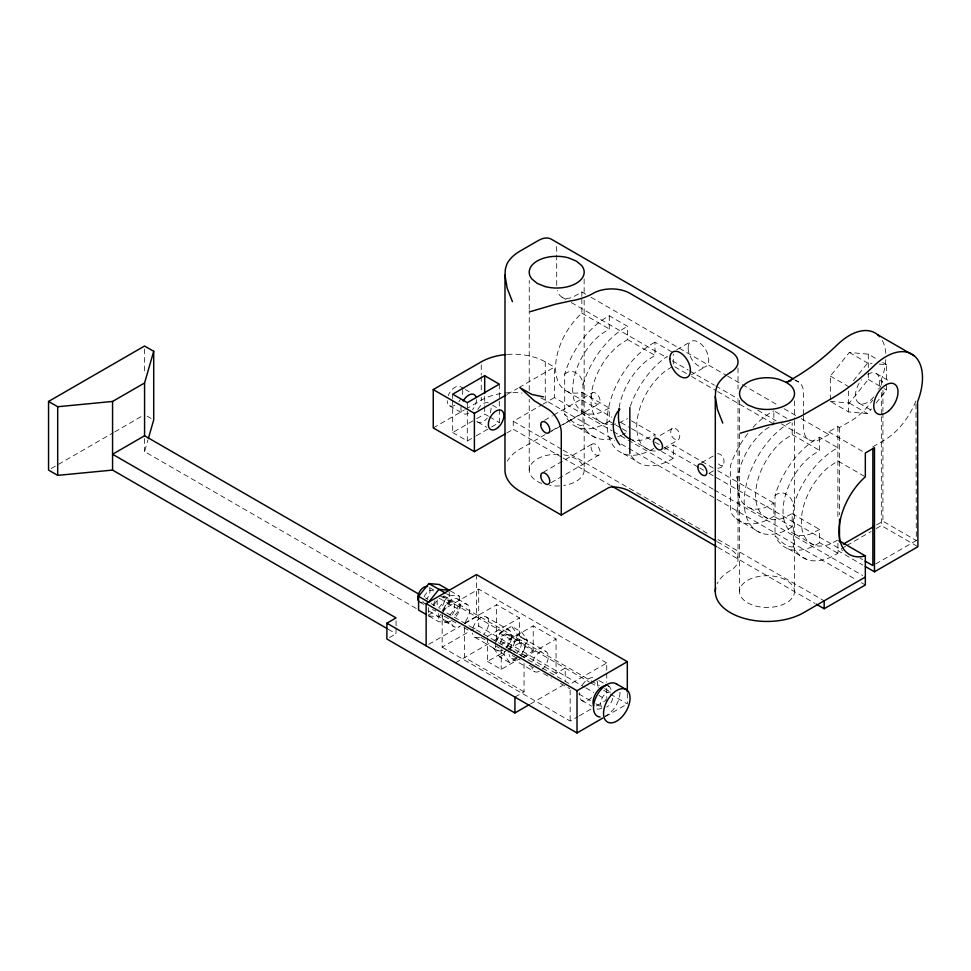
<?xml version="1.0" encoding="UTF-8"?>
<svg xmlns="http://www.w3.org/2000/svg" width="971" height="971" viewBox="0 0 971 971"><rect width="100%" height="100%" fill="white"/><g stroke="black" fill="none" stroke-linecap="round" stroke-linejoin="round"><path stroke-width="0.73" stroke-dasharray="4.86 3.64" d="M529.219 470.158L529.231 399.384M529.231 390.342L529.244 310.538M529.244 309.033L529.256 280.413M739.538 591.582L739.574 431.961M739.574 430.456L739.574 400.343M416.231 608.453L144.57 451.6L147.895 440.081M516.936 658.629L509.811 662.744L499.749 656.942L493.802 648.482L495.963 642.911M496.509 641.515L499.749 633.165L511.644 626.307L521.694 632.109L527.641 640.569L521.694 655.886M509.811 662.744L503.864 654.296L509.811 638.967L521.694 632.109M508.076 652.136L511.644 650.072L517.579 634.755L511.644 626.307M736.661 512.203C739.404 500.72 737.936 488.292 736.661 476.603M433.564 605.176L438.237 599.362M438.698 607.967L449.003 595.162L459.295 596.085L459.295 609.812L451.806 619.122M428.648 607.652L428.648 615.893L438.698 621.695L449.003 622.617L450.872 620.287M830.351 399.882L830.351 376.068L849.322 352.461L868.292 354.16L877.444 359.44M853.375 380.729L867.613 363.02L871.994 363.409M830.351 401.363L849.322 403.062L868.292 379.455L868.292 370.521M831.649 402.115L848.642 411.922L867.613 413.622L871.412 408.9M876.145 403.001L886.584 390.014L886.584 384.067M663.654 448.335L678.365 439.839C682.067 436.076 677.916 426.585 672.32 428.405L657.258 437.108M717.812 468.277C727.109 467.791 725.131 453.651 717.448 453.7M672.32 428.405C667.914 432.107 673.085 441.04 678.365 439.839M564.697 374.199C572.623 366.795 582.916 375.801 582.988 384.759L582.988 424.885L582.054 425.577C574.953 425.213 569.552 418.865 564.697 414.326L564.697 374.199A64.656 37.335 -60 0 1 609.278 315.793L627.569 326.353L627.569 339.547L618.915 345.166A48.501 28.001 -60 0 0 590.999 399.372A48.501 28.001 -60 0 0 617.52 423.453M793.307 546.309L792.385 547.001C785.272 546.637 779.871 540.289 775.028 535.749L775.028 495.635A64.656 37.335 -60 0 1 819.597 437.217L837.888 447.777A64.656 37.335 -60 0 0 793.307 506.194L793.307 546.309A64.656 37.335 -60 0 0 837.888 553.239L837.888 540.046L829.246 544.415A48.501 28.001 -60 0 1 801.318 521.633A48.501 28.001 -60 0 1 829.246 466.59L837.888 460.982L865.331 476.822M609.278 315.793L609.278 328.987L600.636 334.607A48.501 28.001 -60 0 0 572.696 389.638A48.501 28.001 -60 0 0 600.636 412.432L609.278 408.051L609.278 421.256L614.509 424.266M671.981 352L655 342.193L655 355.386L646.358 361.006A48.501 28.001 -60 0 0 619.255 406.922M672.053 366.747L664.637 371.565A48.501 28.001 -60 0 0 636.988 421.475A48.501 28.001 -60 0 0 656.457 451.054M786.947 418.367L773.875 410.83L773.875 424.024L765.233 429.643A48.501 28.001 -60 0 0 737.305 484.675A48.501 28.001 -60 0 0 765.233 507.457L773.875 503.087L773.875 516.281L792.166 526.84L792.166 513.647L783.524 518.016A48.501 28.001 -60 0 1 755.596 495.234A48.501 28.001 -60 0 1 783.524 440.203L792.166 434.583L792.166 422.846M819.597 437.217L819.597 450.423L810.955 456.042A48.501 28.001 -60 0 0 783.027 511.074A48.501 28.001 -60 0 0 810.955 533.856L819.597 529.486L819.597 542.68L837.888 553.239M775.028 495.635C782.954 488.219 793.234 497.237 793.307 506.194M51.147 468.58L113.425 432.629M114.724 431.877L143.271 415.394M585.78 294.249L581.847 291.968L574.99 295.924A25.865 14.929 -60 0 1 557.318 290.475M433.248 427.92L464.393 409.944M465.692 409.192L481.252 400.198A45.261 26.132 0 0 1 522.095 393.049M507.19 394.396L517.689 388.339M519 387.587L554.417 367.135L554.417 397.564L612.131 430.893M452.68 400.088L452.68 432.544L474.443 419.97M488.34 416.171L484.687 414.059L475.729 419.229A10.997 6.348 -60 0 0 487.199 418.1M452.68 432.544L467.306 440.992L474.989 436.549M476.276 435.809L490.355 427.677M491.629 426.937L499.312 422.506L499.312 409.24M561.796 457.268L513.258 429.243L513.258 421.317L541.551 404.992M542.838 404.239L554.417 397.564M506.789 432.981L513.258 429.243M544.61 420.297L552.353 415.831M553.64 415.09L592.334 392.757M676.799 349.706L691.17 341.404M545.071 434.632L520.116 449.039A51.73 29.87 0 0 0 507.36 461.176M551.637 430.845L558.204 427.046M559.514 426.293L581.847 413.403L581.847 392.211A50.116 28.936 -60 0 1 555.558 367.863A50.116 28.936 -60 0 1 581.847 313.16L581.847 298.024M548.506 432.993L598.791 403.948M691.34 374.903L705.711 366.601M543.323 472.258L592.334 443.965M551.079 482.708L598.791 455.168M389.505 637.522L396.047 633.747L396.047 627.994M428.041 615.274L435.882 610.747M606.741 662.999L478.715 589.094L442.145 610.213L570.159 684.118L606.741 662.999L606.741 671.871M701.608 462.706L714.158 455.46M709.231 473.229L716.586 468.993M882.603 381.518L881 380.596L882.603 381.518A51.73 29.87 -60 0 1 879.617 388.315M464.624 623.188L496.63 604.715L519.497 617.908L519.497 642.996L533.213 650.922L533.213 625.834L556.067 639.027L556.067 673.34L565.219 668.06L565.219 681.023M428.721 644.356L459.671 626.489M464.83 623.503L476.433 616.803L476.433 574.565M442.145 611.681L442.145 647.159L469.576 631.332M470.874 630.567L478.715 626.052L584.53 687.14M803.6 415.976L803.6 427.92A25.865 14.929 -60 0 0 821.891 438.479L828.749 434.523L828.749 431.877L837.888 426.597L839.49 427.519L850.924 420.916A51.73 29.87 -60 0 0 872.759 399.955M487.491 636.393L519.497 617.908M455.484 662.792L488.947 643.457M494.069 640.508L505.77 633.747M501.206 644.307L533.213 625.834M487.491 637.862L487.491 661.469L506.692 650.388M507.967 649.648L519.497 642.996M499.749 656.942L506.886 652.828M872.868 446.794L884.302 440.191A51.73 29.87 -60 0 0 915.981 400.78L916.308 540.507L874.143 564.843M487.491 661.469L501.206 669.395L521.682 657.573M522.968 656.833L533.213 650.922M524.061 657.501L556.067 639.027M514.921 697.105L524.061 691.825L524.061 661.979M530.397 704.011L562.634 685.392M876.546 524.923L882.93 521.233L916.308 540.507M845.559 546.248L837.888 550.666L862.709 565.001M846.833 545.508L871.108 531.489M876.218 528.54L881.328 525.59L917.911 546.709M442.145 647.159L570.159 721.077L578 716.549M579.311 715.797L591.06 709.012M596.291 705.99L606.741 699.957L598.901 695.43M605.394 716.574L626.028 704.667M618.915 422.98L627.569 418.61M655 437.387L655 434.45L646.358 438.819A48.501 28.001 -60 0 1 632.242 439.827M664.637 449.379L673.291 445.009L716.404 469.903M722.715 465.449L720.421 465.51L716.95 462.742M879.289 364.064L886.584 364.72L886.584 382.574M428.648 615.893L438.941 616.803L449.233 603.998L449.233 591.642M623.333 453.651L635.592 460.642M882.663 362.45L886.584 364.72M849.322 352.461L867.613 363.02M876.182 373.483L889.242 381.02M868.292 379.455L882.663 387.757M883.974 388.509L886.584 390.014M830.351 376.068L848.642 386.628L848.642 411.922M859.044 403.159L872.104 410.697M849.322 403.062L867.613 413.622M794.715 379.734L798.635 382.004M828.749 431.877L865.331 452.996M591.036 297.272L726.308 375.376M727.619 376.129L778.839 405.708M784.095 408.742L795.917 415.564M801.172 418.598L828.749 434.523M562.051 297.211L565.996 299.481M571.251 302.515L667.126 357.874M672.369 360.896L688.136 370M689.446 370.764L714.401 385.159M715.712 385.924L738.033 398.814M757.732 410.187L776.12 420.807M781.376 423.829L808.952 439.754M581.847 313.16L609.278 328.987M627.569 339.547L655 355.386M686.351 373.495L673.291 365.946L673.291 354.221M691.583 376.505L716.404 390.84M717.703 391.592L773.875 424.024M792.166 434.583L819.597 450.423M507.36 354.427A45.261 26.132 0 0 1 545.265 361.855L554.417 367.135M581.847 392.211L609.278 408.051M631.49 420.88L655 434.45M717.703 470.656L773.875 503.087M792.166 513.647L819.597 529.486M860.027 558.167L862.6 559.648M567.173 391.447L611.791 417.214M620.979 422.519L630.167 427.823M631.478 428.575L653.786 441.453M655.097 442.218L662.975 446.757M664.285 447.522L698.404 467.221M699.715 467.973L703.659 470.255M708.903 473.278L842.767 550.569M615.808 425.019L621.039 428.041M622.338 428.794L627.569 431.816A64.656 37.335 -60 0 1 622.569 434.668M661.53 451.418L673.291 458.215L673.291 445.009M585.161 412.991L603.452 423.55M630.883 439.378L649.174 449.937M749.77 508.015L768.061 518.575M795.492 534.414L813.783 544.974M613.344 431.585L713.151 489.202M714.401 489.93L862.697 575.548M540.811 397.952A45.261 26.132 0 0 1 545.265 400.198L614.789 440.336M621.343 444.123L715.785 498.657M717.108 499.41L856.143 579.687M861.386 582.709L865.331 584.991M577.939 427.386L596.23 437.945M788.258 548.809L806.549 559.369M464.199 388.849L460.46 386.689A10.997 6.348 -60 0 0 448.238 395.61M465.449 389.565L469.187 391.726M492.649 405.271L496.497 407.492M513.258 421.317L561.796 449.342M563.107 450.095L710.044 534.924M717.909 539.475L824.173 600.818M717.375 541.806L730.447 549.343A25.865 14.929 0 0 1 730.447 570.463A51.73 29.87 0 0 0 717.059 583.85M563.107 458.021L610.346 485.282M717.909 547.389L814.997 603.44M489.566 416.875L499.312 422.506M449.464 405.732L463.191 413.646M477.817 422.094L486.774 427.264M450.495 590.999L459.295 596.085M147.179 416.158L151.1 418.416M457.754 599.01L466.893 604.29M598.973 680.562L603.962 683.438M605.212 684.167L608.951 686.327M446.478 593.706L449.003 595.162M517.579 634.755L527.641 640.569M473.023 627.897A11.64 6.724 -60 0 1 486.447 617.071L509.314 630.264A11.64 6.724 -60 0 1 505.624 648.3M522.774 638.056L545.641 651.262M429.522 587.564L434.753 590.586M443.893 595.866L599.35 685.611M604.569 688.633L611.111 692.396M452.874 602.166L442.825 596.364A7.756 4.479 -60 0 1 444.135 602.117A7.756 4.479 -60 0 1 439.657 608.951M509.569 634.9L519.631 640.714M439.778 595.648L589.263 681.958M590.574 682.71L598.452 687.25M603.695 690.284L608.951 693.318M610.261 694.071L627.315 703.914L627.315 693.367M439.171 598.197L459.295 609.812M499.749 633.165L509.811 638.967M585.841 687.893L593.682 692.42M425.419 597.918L428.041 599.435M556.067 673.34L496.63 639.027L496.63 604.715M431.16 603.61L434.935 605.795M511.644 650.072L520.444 655.158M419.484 601.935L424.715 604.945M432.544 609.472L435.166 610.977M444.305 616.257L456.067 623.042M463.907 627.569L469.127 630.592M480.888 637.377L486.107 640.399M495.259 645.679L503.087 650.194M512.239 655.474L520.08 660.001M529.219 665.281L534.451 668.303M543.59 673.583L551.431 678.11M560.57 683.39L569.722 688.67M578.862 693.949L590.623 700.734M595.842 703.744L602.372 707.519M474.807 637.231L497.674 650.424M511.632 658.472L534.499 671.677M428.879 611.002L449.003 622.617M493.802 648.482L503.864 654.296M581.665 700.394L591.642 706.16M444.815 621.404L453.967 626.683M524.061 691.825L464.624 657.513L464.624 624.681M388.169 629.208L396.047 633.747M736.188 518.72L760.499 532.848M882.93 390.354L882.93 411.413M882.93 412.918L882.93 521.233M881.328 380.401L881.328 384.941M881.328 392.502L881.328 415.187M881.328 416.693L881.328 525.59M868.292 354.16L868.292 369.041M839.49 427.519L839.49 514.739M837.888 426.597L837.888 518.89M803.6 414.483L803.6 393.595A25.865 14.929 -60 0 0 795.103 380.668M794.496 400.817L794.496 418.974M794.496 420.492L794.509 591.582A27.479 15.864 0 0 1 753.278 605.321A27.479 15.864 0 0 1 753.278 577.842A27.479 15.864 0 0 1 794.509 591.582M738.021 367.973L738.021 389.128M738.021 399.7L738.021 559.903M606.741 673.352L606.741 682.225M606.741 688.136L606.741 698.477M584.141 279.029L584.154 294.201M584.154 300.257L584.178 470.158A27.479 15.864 0 0 1 563.811 485.476M581.847 291.968L581.847 296.507M570.159 690.029L570.159 721.077M556.699 285.365L556.699 251.052A25.865 14.929 -60 0 0 556.08 245.942M545.265 361.855L545.265 400.198M501.206 648.737L501.206 669.395M499.312 384.164L499.312 407.759M484.687 396.362L484.687 405.21M484.687 406.691L484.687 414.059M481.252 364.805L481.252 375.134M481.252 376.602L481.252 391.349M481.252 397.248L481.252 400.198M478.715 589.094L478.715 626.052M467.306 402.637L467.306 440.992M452.68 394.19L452.68 398.62M438.698 613.454L438.698 621.695M437.193 599.908L437.193 607.106M396.047 620.785L396.047 626.55M144.57 349.002L144.57 374.357M144.57 438.649L144.57 451.6M608.089 685.854A12.926 7.465 -60 0 1 611.281 691.206M601.704 708.138A12.926 7.465 -60 0 1 596.243 708.781M443.371 609.497A12.926 7.465 -60 0 1 458.154 599.277A12.926 7.465 -60 0 1 454.78 617.944M442.145 615.493A12.926 7.465 -60 0 0 451.284 620.772A12.926 7.465 -60 0 0 460.424 626.052M452.51 614.777A12.926 7.465 -60 0 1 467.306 604.557A12.926 7.465 -60 0 1 463.932 623.224M597.068 680.889A12.926 7.465 -60 0 1 597.444 686.109M591.521 697.579A12.926 7.465 -60 0 1 579.456 692.687M582.321 685.113A12.926 7.465 -60 0 1 594.373 677.94M433.503 605.394A7.756 4.479 -60 0 1 435.057 600.843M424.133 596.849A7.756 4.479 -60 0 1 433.236 590.902M425.007 603.998A7.756 4.479 -60 0 1 423.587 601.971M443.516 612.058A7.756 4.479 -60 0 1 449.003 602.554A7.756 4.479 -60 0 1 454.489 605.722A7.756 4.479 -60 0 1 449.003 615.226M532.776 661.263A11.64 6.724 -60 0 1 546.382 651.723A11.64 6.724 -60 0 1 542.522 669.116M539.33 671.362A11.64 6.724 -60 0 1 531.962 667.781M509.484 649.453A11.64 6.724 -60 0 1 523.163 638.275A11.64 6.724 -60 0 1 519.667 655.923M517.543 657.561A11.64 6.724 -60 0 1 509.095 654.575M486.447 617.071A11.64 6.724 -60 0 1 483.776 634.112M479.553 637.194A11.64 6.724 -60 0 1 472.464 633.104M495.538 642.474A11.64 6.724 -60 0 1 509.314 630.264M502.42 650.388A11.64 6.724 -60 0 1 495.331 646.298M510.309 649.745A7.756 4.479 -60 0 1 515.759 641.091A7.756 4.479 -60 0 1 521.196 643.457A7.756 4.479 -60 0 1 517.179 652.73M500.393 643.045A7.756 4.479 -60 0 1 506.413 634.925A7.756 4.479 -60 0 1 511.183 638.457A7.756 4.479 -60 0 1 506.413 647.487M612.701 698.367A8.727 5.037 -60 0 1 606.741 707.082M601.838 707.131A8.727 5.037 -60 0 1 602.372 697.445A8.727 5.037 -60 0 1 610.504 692.141M619.996 692.299A18.752 10.827 -60 0 1 605.006 716.137M429.558 588.353A8.727 5.037 -60 0 1 426.937 598.755M423.04 601.899A8.727 5.037 -60 0 1 420.091 602.19M462.475 389.553A10.997 6.348 -60 0 1 461.698 396.811M460.46 399.384A10.997 6.348 -60 0 1 458.858 401.739M454.962 405.186A10.997 6.348 -60 0 1 447.194 400.695M476.458 399.639A10.997 6.348 -60 0 1 472.574 409.653M468.677 413.1A10.997 6.348 -60 0 1 461.176 406.133M491.083 408.087A10.997 6.348 -60 0 1 488.814 415.746M477.817 409.398A10.997 6.348 -60 0 1 488.814 403.05M792.166 526.84A64.656 37.335 -60 0 1 744.162 501.837A64.656 37.335 -60 0 1 792.166 421.39M819.597 542.68A64.656 37.335 -60 0 1 775.028 535.749M673.291 458.215A64.656 37.335 -60 0 1 629.851 453.566M630.325 406.169A64.656 37.335 -60 0 1 667.356 356.284M773.875 516.281A64.656 37.335 -60 0 1 730.447 511.644L730.447 465.619A64.656 37.335 -60 0 1 748.289 432.908M753.035 427.337A64.656 37.335 -60 0 1 773.875 410.83M653.75 448.432A64.656 37.335 -60 0 1 606.996 421.912A64.656 37.335 -60 0 1 655 342.193M563.811 454.829A27.479 15.864 0 0 1 584.178 470.158M559.563 485.937A27.479 15.864 0 0 1 549.586 485.476M541.733 483.461A27.479 15.864 0 0 1 530.797 464.866A27.479 15.864 0 0 1 559.563 454.379M609.278 421.256A64.656 37.335 -60 0 1 564.697 414.326M621.319 435.287A64.656 37.335 -60 0 1 617.592 436.889M612.276 438.528A64.656 37.335 -60 0 1 582.988 424.885M582.988 384.759A64.656 37.335 -60 0 1 627.569 326.353M882.348 340.53A51.73 29.87 -60 0 1 885.831 353.978M885.807 359.634A51.73 29.87 -60 0 1 881 380.596M867.613 374.333A17.138 9.892 -60 0 1 878.1 389.262M873.669 396.945A17.138 9.892 -60 0 1 857.114 401.375A17.138 9.892 -60 0 1 861.556 379.697M688.148 348.067A14.553 8.399 60 0 0 703.587 367.256A14.553 8.399 60 0 0 703.587 346.683A14.553 8.399 60 0 0 688.148 348.067M590.987 446.927A6.469 3.738 60 0 0 597.845 455.46A6.469 3.738 60 0 0 597.845 446.308A6.469 3.738 60 0 0 590.987 446.927M590.987 395.707A6.469 3.738 60 0 0 597.845 404.239A6.469 3.738 60 0 0 597.845 395.1A6.469 3.738 60 0 0 590.987 395.707"/><path stroke-width="1.46" d="M793.404 378.981L551.346 239.206A25.865 14.929 -60 0 0 538.407 240.492L520.116 251.052A51.718 29.858 0 0 0 506.753 264.44L505.333 269.246L504.993 275.206L504.969 470.158A51.73 29.87 0 0 0 520.116 491.277L561.274 515.031L608.077 488.012A6.469 3.738 0 0 1 613.004 486.92A25.865 14.929 0 0 1 629.851 491.277L716.076 541.053M715.287 591.582L715.311 396.641L715.651 390.682L717.059 385.875A51.718 29.858 0 0 1 730.459 372.488M418.865 594.131L144.57 435.761L144.57 382.975L153.709 351.296L144.57 346.016L48.55 401.448L48.55 470.085L57.69 475.365L112.563 470.085L386.859 628.443M148.308 438.649L153.709 419.933L153.709 351.296M418.586 596.352L428.879 583.547L439.171 584.469L449.233 590.271L438.941 589.348L428.648 602.166L418.586 596.352L418.586 610.079L426.123 614.437M619.85 409.167C610.419 418.537 611.779 434.923 619.85 444.767M48.55 401.448L57.69 406.728L112.563 401.448L144.57 382.975M144.57 435.761L112.563 454.246L396.047 617.908L386.895 623.188L386.895 639.027L514.921 712.945L529.11 704.752M505.49 433.721L474.394 451.673L433.248 427.92L433.248 389.577L481.252 361.855A45.261 26.132 0 0 1 505.891 354.549M484.687 375.716L452.68 394.19L467.306 402.637L499.312 384.164L484.687 375.716L484.687 393.413M433.248 389.577L474.394 413.33L505.879 395.161M426.135 645.849L426.135 603.61L476.433 574.565L627.315 661.688L627.315 691.85M426.135 603.61L577.017 690.721L627.315 661.688M843.326 544.1L873.985 526.403M386.895 623.188L577.017 732.959L602.809 718.067M865.331 577.065L803.6 612.701A51.73 29.87 0 0 1 744.138 618.369A51.73 29.87 0 0 1 715.736 587.686M865.331 566.506L874.47 571.785L917.911 546.709L917.583 401.715A51.73 29.87 -60 0 0 914.197 355.774L877.614 334.655M816.308 604.205L824.173 608.744L865.331 584.991L865.331 555.885A50.116 28.936 -60 0 1 839.029 531.525A50.116 28.936 -60 0 1 865.331 476.822L865.331 452.996L874.47 447.716L874.47 571.785M529.972 311.74L555.436 304.263L570.086 301.022A51.718 29.858 0 0 0 593.281 293.291A25.865 14.929 0 0 1 629.851 293.291L730.447 351.368A25.865 14.929 0 0 1 730.447 372.476M740.254 433.187L765.682 425.723L780.405 422.446A51.718 29.858 0 0 0 803.6 414.714L830.278 399.312A193.982 111.993 -60 0 0 874.191 365.63A51.73 29.87 -60 0 1 914.197 355.774M543.493 396.896L531.829 394.432L520.116 387.793L534.256 400.732L547.559 408.912A19.396 11.203 60 0 1 561.274 432.665L561.274 515.031M839.199 540.798L865.331 555.885M865.173 561.141L872.868 565.583L872.868 448.299M611.657 486.046L716.598 546.637M616.112 683.718L626.174 689.531A18.752 10.827 -60 0 1 620.226 718.576A18.752 10.827 -60 0 1 603.986 709.194A18.752 10.827 -60 0 1 626.174 689.531M428.879 583.547L445.228 592.978M722.752 423.077L717.448 409.495L715.311 396.641M512.433 301.653L507.117 288.059L504.993 275.206M839.49 519.242L839.49 541.806M824.173 600.818L824.173 608.744M629.851 407.541L629.851 453.566M577.017 690.721L577.017 732.959M514.921 697.105L514.921 712.945M474.394 413.33L474.394 451.673M112.563 401.448L112.563 470.085M57.69 406.728L57.69 475.365M593.56 705.832A12.926 7.465 -60 0 1 596.036 693.027A12.926 7.465 -60 0 1 606.086 685.514M418.95 601.535A8.727 5.037 -60 0 1 419.484 591.849A8.727 5.037 -60 0 1 427.604 586.545M600.114 717.047A18.752 10.827 -60 0 1 596.777 695.624A18.752 10.827 -60 0 1 617.265 684.567M463.191 400.95A10.997 6.348 -60 0 1 476.191 397.467M790.964 380.814A25.865 14.929 -60 0 0 786.449 382.416L778.742 379.248A27.479 15.864 0 0 0 747.585 382.38A27.479 15.864 0 0 0 742.172 400.368L747.585 404.858L755.304 407.954A27.479 15.864 0 0 0 787.311 404.3A27.479 15.864 0 0 0 790.722 385.56L786.449 382.416L793.695 378.192A193.982 111.993 -60 0 0 837.609 344.511A51.73 29.87 -60 0 1 879.726 336.719M630.883 439.378A48.501 28.001 -60 0 1 619.037 408.269M544.974 286.518L537.266 283.435L531.841 278.932A27.479 15.864 0 0 1 537.266 260.956A27.479 15.864 0 0 1 568.423 257.825L576.131 260.993L581.556 265.399A27.479 15.864 0 0 1 576.131 283.386A27.479 15.864 0 0 1 544.974 286.518M498.123 427.471A10.997 6.348 -60 0 0 501.606 410.442A10.997 6.348 -60 0 0 488.607 421.972A10.997 6.348 -60 0 0 498.123 427.471M653.398 441.514A6.469 3.738 60 0 0 660.256 450.046A6.469 3.738 60 0 0 660.256 440.895A6.469 3.738 60 0 0 653.398 441.514M697.748 467.124A6.469 3.738 60 0 0 704.606 475.656A6.469 3.738 60 0 0 704.606 466.505A6.469 3.738 60 0 0 697.748 467.124M669.856 358.627A14.553 8.399 60 0 0 685.295 377.816A14.553 8.399 60 0 0 685.295 357.243A14.553 8.399 60 0 0 669.856 358.627M540.701 475.96A6.469 3.738 60 0 0 547.559 484.493A6.469 3.738 60 0 0 547.559 475.353A6.469 3.738 60 0 0 540.701 475.96M540.701 424.752A6.469 3.738 60 0 0 547.559 433.284A6.469 3.738 60 0 0 547.559 424.133A6.469 3.738 60 0 0 540.701 424.752M889.035 410.587A17.138 9.892 -60 0 0 894.473 384.043A17.138 9.892 -60 0 0 874.191 402.018A17.138 9.892 -60 0 0 889.035 410.587"/></g></svg>
